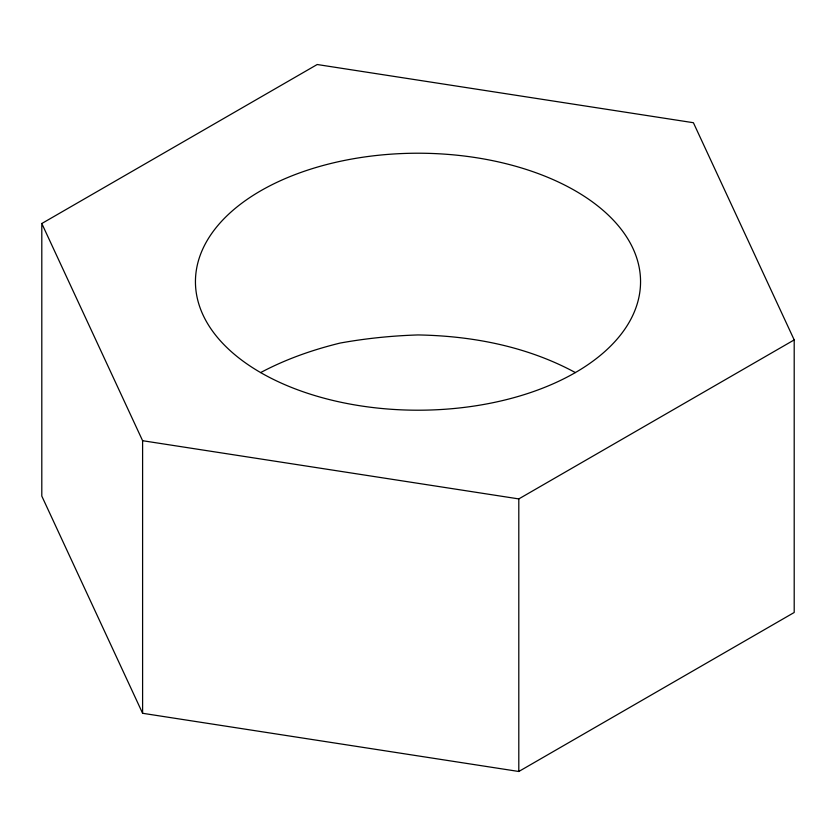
<?xml version="1.0" encoding="UTF-8"?>
<svg xmlns="http://www.w3.org/2000/svg" width="836" height="836" viewBox="0 0 836 836"><rect width="100%" height="100%" fill="white"/><g stroke="black" fill="none" stroke-linecap="round" stroke-linejoin="round"><path stroke-width="1.25" d="M41.8 223.515L317.199 64.518L693.399 122.714L794.2 339.907L794.2 612.485L518.801 771.482L142.601 713.286L41.8 496.093L41.8 223.515L142.601 440.708L142.601 713.286M142.601 440.708L518.801 498.914L794.2 339.907M260.633 372.574A222.554 128.493 0 0 0 632.967 314.973A222.554 128.493 0 0 0 360.4 157.596A222.554 128.493 0 0 0 260.633 372.574C285.86 359.166 312.434 349.856 340.158 343.053C365.865 338.413 391.885 335.758 418 334.943C472.434 335.873 527.265 346.48 575.367 372.574M518.801 498.914L518.801 771.482"/></g></svg>
